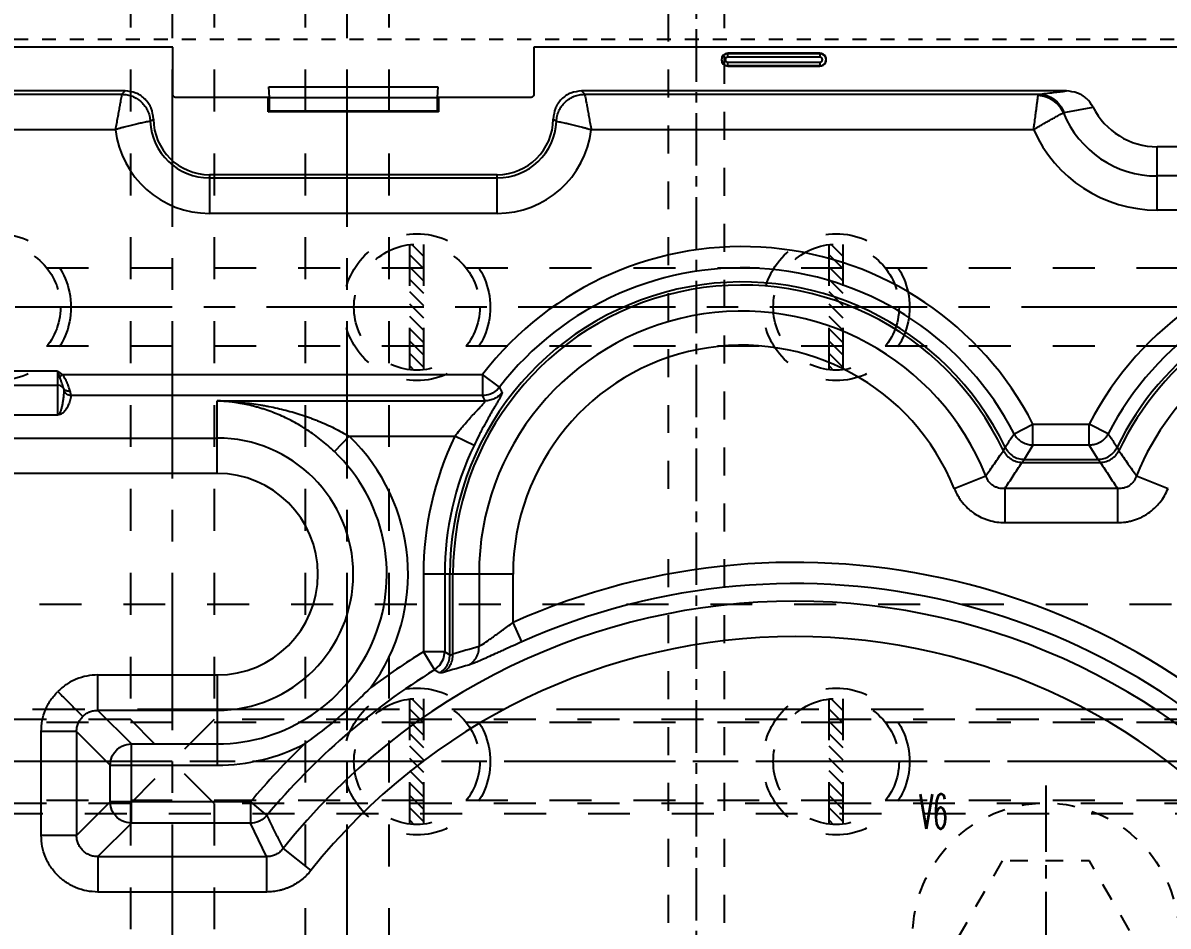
# Model space of a CAD drawing. Extents: x 14103 to 19353, y -3233 to 932.
# Drawn here: x 16968 to 17131.9, y 525.5 to 654.8 of the extents above; entities that cross this region are included whole.
import ezdxf

# ---------------------------------------------------------------- set-up
doc = ezdxf.new("R2010")
doc.units = 0
doc.header["$LTSCALE"] = 20
doc.header["$MEASUREMENT"] = 0
for name, pattern in [('CENTER', [0.6, 0.375, -0.075, 0.075, -0.075]), ('DASHED', [0.2, 0.1, -0.1]), ('HIDDEN', [0.2, 0.1, -0.1]), ('SOLID', [0])]:
    doc.linetypes.add(name, pattern=pattern)
doc.layers.get('DEFPOINTS').update_dxf_attribs({"linetype": 'CONTINUOUS'})
for name, color, linetype in [('3a', 7, 'CONTINUOUS'), ('CK_LEVEL_1', 1, 'SOLID'), ('DEFAULT_2', 8, 'HIDDEN'), ('DIM', 3, 'CONTINUOUS'), ('HOLD DOWN', 7, 'CONTINUOUS'), ('OIL', 7, 'CONTINUOUS'), ('SCREW', 7, 'CONTINUOUS'), ('WATER', 9, 'HIDDEN'), ('water-2', 7, 'CONTINUOUS')]:
    doc.layers.add(name, color=color, linetype=linetype)
doc.styles.add('lxy2', font='txt.shx', dxfattribs={"width": 0.6})
doc.styles.get("Standard").update_dxf_attribs({"font": 'txt.shx', "width": 0.5, "bigfont": 'hztxt.shx'})
doc.dimstyles.new('10', dxfattribs={"dimtxt": 10, "dimasz": 5, "dimexe": 2.5, "dimexo": 0, "dimgap": 1, "dimtad": 0, "dimdsep": 46, "dimtxsty": 'lxy2', "dimcen": -3, "dimclrd": 113, "dimclre": 113, "dimclrt": 3, "dimazin": 2, "dimtfac": 1, "dimtofl": 0, "dimtmove": 0, "dimatfit": 3, "dimfxl": 1, "dimtolj": 1, "dimtzin": 0, "dimarcsym": 0})

# ---------------------------------------------------------------- blocks, each defined once
blk = doc.blocks.new('*D97')
at = {"layer": 'DEFPOINTS', "color": 0}
for p in [(16564.92, 864.09), (16654.36, 864.09), (17204.36, 164.09)]:
    blk.add_point(p, dxfattribs=at)
at = {"layer": 'DIM', "color": 113, "lineweight": -2}
blk.add_line((16654.36, 864.09), (16564.92, 864.09), dxfattribs=at)
at = {"layer": 'DIM', "color": 3, "insert": (16556.92, 864.09), "char_height": 10, "attachment_point": 5, "style": 'lxy2'}
blk.add_mtext('\\A1;700', dxfattribs=at)
blk = doc.blocks.new('*D91')
at = {"layer": 'DEFPOINTS', "color": 0, "linetype": 'Continuous'}
for p in [(17064.36, 895.48), (17064.36, 863.85), (17204.36, 164.09)]:
    blk.add_point(p, dxfattribs=at)
at = {"layer": 'OIL', "color": 113, "linetype": 'Continuous', "lineweight": -2}
blk.add_line((17064.36, 863.85), (17064.36, 895.48), dxfattribs=at)
at = {"layer": 'OIL', "color": 3, "linetype": 'Continuous', "insert": (17064.36, 902.98), "char_height": 10, "attachment_point": 5, "rotation": 90, "style": 'lxy2'}
blk.add_mtext('\\A1;140', dxfattribs=at)
blk = doc.blocks.new('*D88')
at = {"layer": 'DEFPOINTS', "color": 0}
for p in [(16564.92, 709.09), (16854.36, 709.09), (17204.36, 164.09)]:
    blk.add_point(p, dxfattribs=at)
at = {"layer": 'DIM', "color": 113, "lineweight": -2}
blk.add_line((16854.36, 709.09), (16564.92, 709.09), dxfattribs=at)
at = {"layer": 'DIM', "color": 3, "insert": (16555.92, 709.09), "char_height": 10, "attachment_point": 5, "style": 'lxy2'}
blk.add_mtext('\\A1;545', dxfattribs=at)
blk = doc.blocks.new('*D98')
at = {"layer": 'DEFPOINTS', "color": 0}
for p in [(16564.92, 549.09), (16661.38, 549.09), (17204.36, 164.09)]:
    blk.add_point(p, dxfattribs=at)
at = {"layer": 'DIM', "color": 113, "lineweight": -2}
blk.add_line((16661.38, 549.09), (16564.92, 549.09), dxfattribs=at)
at = {"layer": 'DIM', "color": 3, "insert": (16555.92, 549.09), "char_height": 10, "attachment_point": 5, "style": 'lxy2'}
blk.add_mtext('\\A1;385', dxfattribs=at)
blk = doc.blocks.new('*D96')
at = {"layer": 'DEFPOINTS', "color": 0}
for p in [(16564.92, 614.09), (16661.38, 614.09), (17204.36, 164.09)]:
    blk.add_point(p, dxfattribs=at)
at = {"layer": 'DIM', "color": 113, "lineweight": -2}
blk.add_line((16661.38, 614.09), (16564.92, 614.09), dxfattribs=at)
at = {"layer": 'DIM', "color": 3, "insert": (16556.42, 614.09), "char_height": 10, "attachment_point": 5, "style": 'lxy2'}
blk.add_mtext('\\A1;450', dxfattribs=at)
blk = doc.blocks.new('*D94')
at = {"layer": 'DEFPOINTS', "color": 0}
for p in [(16564.92, 579.09), (16877.93, 579.09), (17204.36, 164.09)]:
    blk.add_point(p, dxfattribs=at)
at = {"layer": 'DIM', "color": 113, "lineweight": -2}
for p, q in [((16574.92, 579.09), (16564.92, 579.09)), ((16584.92, 579.09), (16574.92, 579.09)), ((16877.93, 579.09), (16584.92, 579.09))]:
    blk.add_line(p, q, dxfattribs=at)
at = {"layer": 'DIM', "color": 3, "insert": (16556.92, 579.09), "char_height": 10, "attachment_point": 5, "style": 'lxy2'}
blk.add_mtext('\\A1;415', dxfattribs=at)
blk = doc.blocks.new('*D89')
at = {"layer": 'DEFPOINTS', "color": 0}
for p in [(16564.92, 664.09), (16900.36, 664.09), (17204.36, 164.09)]:
    blk.add_point(p, dxfattribs=at)
at = {"layer": 'DIM', "color": 113, "lineweight": -2}
blk.add_line((16900.36, 664.09), (16564.92, 664.09), dxfattribs=at)
at = {"layer": 'DIM', "color": 3, "insert": (16556.92, 664.09), "char_height": 10, "attachment_point": 5, "style": 'lxy2'}
blk.add_mtext('\\A1;500', dxfattribs=at)
blk = doc.blocks.new('AC_LXY_BLK12')
at = {"layer": 'SCREW', "color": 1, "linetype": 'CENTER'}
for p, q in [((0, 17), (0, -17)), ((17, 0), (-17, 0))]:
    blk.add_line(p, q, dxfattribs=at)
at = {"layer": 'SCREW', "color": 2, "linetype": 'HIDDEN', "flags": 128}
blk.add_lwpolyline([(-4.91, 8.5), (-9.81, 0), (-4.91, -8.5), (4.91, -8.5), (9.81, 0), (4.91, 8.5)], close=True, dxfattribs=at)
at = {"layer": 'SCREW', "color": 2, "linetype": 'HIDDEN'}
blk.add_circle((0, 0), 15, dxfattribs=at)

msp = doc.modelspace()

# ---------------------------------------------------------------- hatches: boundary and pattern name
at = {"layer": 'WATER', "linetype": 'HIDDEN', "ltscale": 3}
h = msp.add_hatch(dxfattribs=at)
h.set_pattern_fill('ANSI31', color=256, scale=10, angle=90, style=0)
h.set_pattern_definition([(135, (13153.275, 2274.9012), (-0.88388348, -0.88388348), [])])
h.paths.add_polyline_path([(17023.363, 623.035), (17023.363, 608.53), (17025.363, 608.53), (17025.363, 623.035, 0.0557281)])
h.paths.add_polyline_path([(17025.363, 614.09), (17023.363, 614.09), (17023.363, 608.53), (17025.363, 608.53)], flags=16)
h.paths.add_polyline_path([(17025.363, 619.65), (17023.363, 619.65), (17023.363, 614.09), (17025.363, 614.09)], flags=16)
h.paths.add_polyline_path([(17025.363, 605.146), (17025.363, 619.65), (17023.363, 619.65), (17023.363, 605.146, 0.0557281)])
h = msp.add_hatch(dxfattribs=at)
h.set_pattern_fill('ANSI31', color=256, scale=10, angle=90, style=0)
h.set_pattern_definition([(135, (13213.275, 2274.9012), (-0.88388348, -0.88388348), [])])
h.paths.add_polyline_path([(17083.363, 623.035), (17083.363, 608.53), (17085.363, 608.53), (17085.363, 623.035, 0.0557281)])
h.paths.add_polyline_path([(17085.363, 614.09), (17083.363, 614.09), (17083.363, 608.53), (17085.363, 608.53)], flags=16)
h.paths.add_polyline_path([(17085.363, 619.65), (17083.363, 619.65), (17083.363, 614.09), (17085.363, 614.09)], flags=16)
h.paths.add_polyline_path([(17085.363, 605.146), (17085.363, 619.65), (17083.363, 619.65), (17083.363, 605.146, 0.0557281)])
h = msp.add_hatch(dxfattribs=at)
h.set_pattern_fill('ANSI31', color=256, scale=10, angle=90, style=0)
h.set_pattern_definition([(135, (13153.275, 2209.9012), (-0.88388348, -0.88388348), [])])
h.paths.add_polyline_path([(17023.363, 558.035), (17023.363, 543.53), (17025.363, 543.53), (17025.363, 558.035, 0.0557281)])
h.paths.add_polyline_path([(17025.363, 549.09), (17023.363, 549.09), (17023.363, 543.53), (17025.363, 543.53)], flags=16)
h.paths.add_polyline_path([(17025.363, 554.65), (17023.363, 554.65), (17023.363, 549.09), (17025.363, 549.09)], flags=16)
h.paths.add_polyline_path([(17025.363, 540.146), (17025.363, 554.65), (17023.363, 554.65), (17023.363, 540.146, 0.0557281)])
h = msp.add_hatch(dxfattribs=at)
h.set_pattern_fill('ANSI31', color=256, scale=10, angle=90, style=0)
h.set_pattern_definition([(135, (13213.275, 2209.9012), (-0.88388348, -0.88388348), [])])
h.paths.add_polyline_path([(17083.363, 558.035), (17083.363, 543.53), (17085.363, 543.53), (17085.363, 558.035, 0.0557281)])
h.paths.add_polyline_path([(17085.363, 549.09), (17083.363, 549.09), (17083.363, 543.53), (17085.363, 543.53)], flags=16)
h.paths.add_polyline_path([(17085.363, 554.65), (17083.363, 554.65), (17083.363, 549.09), (17085.363, 549.09)], flags=16)
h.paths.add_polyline_path([(17085.363, 540.146), (17085.363, 554.65), (17083.363, 554.65), (17083.363, 540.146, 0.0557281)])

# ---------------------------------------------------------------- linework, layer by layer
at = {"layer": '3a', "color": 4, "linetype": 'Continuous'}
for p, q in [((16989.421, 651.271), (16928.538, 651.271)), ((16989.421, 644.584), (16989.421, 651.271)), ((17193.316, 651.271), (17041.112, 651.271)), ((17041.112, 651.271), (17041.112, 644.584)), ((17082.042, 650.408), (17068.847, 650.408)), ((17068.847, 649.839), (17068.847, 650.408)), ((17068.847, 650.372), (17082.042, 650.372)), ((17082.042, 649.839), (17068.847, 649.839)), ((17068.847, 649.151), (17082.042, 649.151)), ((17068.847, 648.581), (17068.847, 649.151)), ((17082.042, 650.408), (17082.042, 649.839)), ((17082.042, 649.151), (17082.042, 648.581)), ((17082.042, 648.617), (17068.847, 648.617)), ((17068.847, 648.581), (17082.042, 648.581)), ((16982.601, 645.018), (16934.288, 645.018)), ((16934.558, 644.551), (16982.147, 644.551)), ((16982.147, 644.551), (16982.601, 645.018)), ((17003.087, 644.077), (16989.931, 644.077)), ((17003.087, 642.047), (17003.087, 644.077)), ((17003.185, 645.599), (17027.349, 645.599)), ((17003.264, 644.077), (17003.185, 645.599)), ((17003.264, 644.077), (17027.269, 644.077)), ((17003.264, 642.135), (17003.264, 644.077)), ((17027.349, 645.599), (17027.269, 644.077)), ((17027.269, 644.077), (17027.269, 642.135)), ((17040.603, 644.077), (17027.447, 644.077)), ((17027.447, 644.077), (17027.447, 642.047)), ((17117.319, 645.018), (17047.932, 645.018)), ((17047.932, 645.018), (17048.386, 644.551)), ((17048.386, 644.551), (17113.334, 644.551)), ((17003.087, 643.882), (17003.175, 643.97)), ((17027.447, 643.882), (17027.359, 643.97)), ((17003.087, 642.047), (17003.264, 642.135)), ((17027.447, 642.047), (17003.087, 642.047)), ((17027.269, 642.135), (17003.264, 642.135)), ((17027.269, 642.135), (17027.447, 642.047)), ((16981.213, 639.479), (16935.143, 639.479)), ((17112.627, 639.479), (17049.32, 639.479)), ((17278.43, 637.042), (17130.295, 637.042)), ((17130.295, 627.978), (17130.295, 637.042)), ((17035.849, 633.046), (16994.685, 633.046)), ((16994.685, 633.046), (16994.685, 627.508)), ((16994.685, 632.579), (17035.849, 632.579)), ((17035.849, 627.508), (17035.849, 633.046)), ((17278.43, 632.857), (17130.295, 632.857)), ((17278.43, 627.978), (17130.295, 627.978)), ((17035.849, 627.508), (16994.685, 627.508)), ((16962.793, 604.967), (16972.943, 604.967)), ((16972.943, 604.967), (16972.943, 598.661)), ((16973.605, 604.48), (16973.274, 604.064)), ((16973.605, 604.48), (17033.758, 604.48)), ((17036.165, 602.626), (17033.758, 604.48)), ((17033.758, 604.48), (17033.758, 601.442)), ((16962.793, 602.949), (16972.943, 602.949)), ((17033.758, 601.442), (16974.87, 601.442)), ((17034.129, 600.693), (17033.758, 601.442)), ((16995.784, 600.693), (17034.129, 600.693)), ((16995.784, 590.306), (16995.784, 600.693)), ((16972.943, 598.658), (16962.793, 598.658)), ((17109.83, 595.982), (17112.53, 597.375)), ((17112.53, 594.337), (17112.53, 597.375)), ((17112.53, 597.375), (17120.592, 597.375)), ((17123.291, 595.982), (17120.592, 597.375)), ((17120.592, 594.337), (17120.592, 597.375)), ((16940.974, 595.369), (16995.784, 595.369)), ((17014.66, 595.63), (17012.56, 593.435)), ((17014.66, 595.63), (17029.8, 595.63)), ((17032.538, 594.314), (17029.8, 595.63)), ((17112.53, 594.337), (17111.282, 592.32)), ((17120.592, 594.337), (17112.53, 594.337)), ((17121.839, 592.32), (17120.592, 594.337)), ((17110.934, 591.878), (17122.188, 591.878)), ((17111.282, 592.32), (17121.839, 592.32)), ((16995.784, 590.306), (16940.974, 590.306)), ((17101.258, 588.153), (17105.782, 589.979)), ((17127.34, 589.979), (17131.864, 588.153)), ((17124.626, 588.148), (17108.496, 588.148)), ((17108.496, 588.148), (17108.496, 583.27)), ((17124.626, 588.148), (17124.626, 583.27)), ((17108.496, 583.27), (17124.626, 583.27)), ((17038.132, 575.89), (17025.304, 575.89)), ((17025.304, 575.89), (17025.304, 564.782)), ((17028.342, 575.89), (17028.342, 564.782)), ((17029.081, 564.369), (17029.081, 575.89)), ((17029.523, 564.448), (17029.523, 575.89)), ((17033.253, 575.89), (17033.253, 565.553)), ((17038.132, 568.984), (17038.132, 575.89)), ((17039.369, 566.21), (17038.132, 568.984)), ((17025.304, 564.782), (17026.898, 562.196)), ((17028.342, 564.782), (17025.304, 564.782)), ((17028.342, 564.782), (17029.081, 564.369)), ((16978.707, 561.475), (16995.784, 561.475)), ((16978.707, 556.412), (16978.707, 561.475)), ((16995.784, 561.475), (16995.784, 548.578)), ((16995.784, 556.412), (16978.707, 556.412)), ((16978.707, 556.412), (16983.503, 551.616)), ((16970.607, 538.521), (16970.607, 553.374)), ((16975.669, 553.374), (16970.607, 553.374)), ((16980.465, 548.578), (16975.669, 553.374)), ((16975.669, 553.374), (16975.669, 538.521)), ((16983.503, 540.279), (16983.503, 551.616)), ((16983.503, 551.616), (16995.784, 551.616)), ((16980.465, 548.578), (16995.784, 548.578)), ((16980.465, 543.317), (16980.465, 548.578)), ((16975.669, 538.521), (16980.465, 543.317)), ((17000.556, 543.317), (16980.465, 543.317)), ((17000.556, 543.317), (17002.891, 541.374)), ((17000.556, 543.317), (17000.556, 540.279)), ((16983.503, 540.279), (16978.707, 535.483)), ((17000.556, 540.279), (16983.503, 540.279)), ((17002.838, 535.483), (17000.556, 540.279)), ((16975.669, 538.521), (16970.607, 538.521)), ((17005.217, 536.632), (17009.182, 533.484)), ((16978.707, 535.483), (17002.838, 535.483)), ((16978.707, 535.483), (16978.707, 530.421)), ((17002.838, 535.483), (17002.838, 530.421)), ((17002.838, 530.421), (16978.707, 530.421))]:
    msp.add_line(p, q, dxfattribs=at)
for points in [[(16973.844, 602.404), (16973.618, 602.693), (16973.304, 602.882), (16972.943, 602.949)], [(17036.165, 602.626), (17035.857, 602.284), (17035.533, 602.016), (17035.207, 601.811), (17034.887, 601.661), (17034.58, 601.557), (17034.292, 601.49), (17034.025, 601.454), (17033.758, 601.442)], [(17026.898, 562.196), (17027.666, 562.875), (17028.167, 563.772), (17028.342, 564.782)], [(16980.465, 548.578), (16980.553, 549.289), (16980.771, 549.894), (16981.073, 550.389), (16981.421, 550.78), (16981.789, 551.079), (16982.161, 551.297), (16982.522, 551.449), (16982.864, 551.545), (16983.178, 551.597), (16983.503, 551.616)], [(16983.503, 540.279), (16983.192, 540.297), (16982.874, 540.348), (16982.528, 540.445), (16982.164, 540.597), (16981.79, 540.816), (16981.42, 541.116), (16981.071, 541.508), (16980.77, 542.003), (16980.552, 542.608), (16980.465, 543.317)], [(17002.891, 541.374), (17002.542, 541.019), (17002.18, 540.751), (17001.821, 540.557), (17001.476, 540.423), (17001.15, 540.339), (17000.852, 540.294), (17000.556, 540.279)]]:
    msp.add_lwpolyline(points, dxfattribs=at)
for centre, radius, start, end in [((17068.847, 649.495), 0.913, 90.00001, 269.99999), ((17068.847, 649.495), 0.878, 90, 270), ((17068.847, 649.495), 0.344, 90, 270), ((17082.042, 649.495), 0.913, 269.99999, 90.00001), ((17082.042, 649.495), 0.878, 270, 90), ((17082.042, 649.495), 0.344, 270, 90), ((17130.295, 647.3), 10.259, 206.44199, 270), ((16994.685, 641.073), 8.027, 180.53572, 270), ((17035.849, 641.073), 8.027, 270, 359.46428), ((17130.295, 647.3), 14.443, 201.90965, 270), ((16994.685, 641.073), 13.565, 186.74949, 270), ((16994.685, 641.073), 8.494, 182.64842, 270), ((17035.849, 641.073), 8.494, 270, 357.35158), ((17035.849, 641.073), 13.565, 270, 353.25051), ((17130.295, 647.3), 19.322, 203.87847, 270), ((17070.886, 575.89), 46.859, 27.28941, 142.40258), ((17162.236, 575.89), 46.859, 38.29736, 152.71059), ((17070.886, 575.89), 43.822, 27.28941, 142.40258), ((17162.236, 575.89), 43.822, 38.29736, 152.71059), ((17070.886, 575.89), 41.805, 25.73012, 180), ((17070.886, 575.89), 41.363, 25.28183, 180), ((17162.236, 575.89), 41.805, 37.05937, 154.26988), ((17162.236, 575.89), 41.363, 37.24423, 154.71817), ((17070.886, 575.89), 37.633, 21.98597, 180), ((17162.236, 575.89), 37.633, 39.67609, 158.01403), ((17070.886, 575.89), 32.754, 21.98597, 180), ((16995.784, 575.89), 19.478, 270, 90), ((16995.784, 575.89), 27.312, 323.44861, 46.28248), ((17070.886, 575.89), 45.582, 154.33796, 180), ((16995.784, 575.89), 24.274, 270, 46.28248), ((17070.886, 575.89), 42.544, 154.33796, 180), ((16995.784, 575.89), 14.416, 270, 90), ((17078.503, 478.45), 99.127, 39.15226, 114.03313), ((17078.503, 478.45), 96.09, 39.15226, 114.03313), ((17078.503, 478.45), 93.573, 38.44631, 141.55369), ((17078.503, 478.45), 88.51, 38.44631, 141.55369), ((17078.503, 478.45), 101.407, 121.64174, 126.82337), ((17078.503, 478.45), 98.369, 121.64174, 140.2329), ((16995.784, 575.89), 27.312, 270, 297.2082), ((17078.503, 478.45), 101.407, 133.83344, 140.2329)]:
    msp.add_arc(centre, radius, start, end, dxfattribs=at)
for points in [[(16982.147, 644.551), (16982.082, 644.209), (16982.016, 643.86), (16981.933, 643.423), (16981.872, 643.097), (16981.807, 642.747), (16981.738, 642.375), (16981.667, 641.99), (16981.52, 641.186), (16981.444, 640.767), (16981.367, 640.342), (16981.29, 639.912), (16981.213, 639.479)], [(16982.147, 644.551), (16982.915, 644.476), (16983.655, 644.258), (16984.341, 643.904), (16984.947, 643.426), (16985.453, 642.842), (16985.838, 642.174), (16986.091, 641.444), (16986.2, 640.681)], [(16986.658, 640.998), (16986.339, 642.54), (16985.457, 643.843), (16984.146, 644.712), (16982.601, 645.018)], [(16989.931, 644.077), (16989.669, 644.149), (16989.486, 644.337), (16989.421, 644.584)], [(17041.112, 644.584), (17041.04, 644.324), (17040.852, 644.141), (17040.603, 644.077)], [(17047.932, 645.018), (17046.388, 644.712), (17045.076, 643.843), (17044.195, 642.54), (17043.875, 640.998)], [(17044.333, 640.681), (17044.443, 641.444), (17044.695, 642.174), (17045.081, 642.842), (17045.586, 643.426), (17046.192, 643.904), (17046.878, 644.258), (17047.618, 644.476), (17048.386, 644.551)], [(17048.386, 644.551), (17048.451, 644.209), (17048.518, 643.86), (17048.6, 643.423), (17048.661, 643.097), (17048.726, 642.747), (17048.795, 642.375), (17048.866, 641.99), (17049.013, 641.186), (17049.089, 640.767), (17049.166, 640.342), (17049.243, 639.912), (17049.32, 639.479)], [(17112.627, 639.479), (17112.67, 639.825), (17112.717, 640.164), (17112.75, 640.437), (17112.792, 640.749), (17112.841, 641.108), (17112.895, 641.522), (17112.957, 641.992), (17112.991, 642.246), (17113.026, 642.511), (17113.063, 642.786), (17113.101, 643.07), (17113.139, 643.356), (17113.177, 643.638), (17113.213, 643.907), (17113.274, 644.357)], [(17113.334, 644.551), (17113.301, 644.492), (17113.274, 644.357)], [(17116.895, 641.911), (17116.279, 642.869), (17115.422, 643.634), (17114.393, 644.143), (17113.274, 644.357)], [(17113.334, 644.551), (17115.475, 644.803), (17117.319, 645.018)], [(17113.334, 644.551), (17114.48, 644.359), (17115.524, 643.826), (17116.374, 642.997), (17116.956, 641.947)], [(17121.109, 642.732), (17120.205, 643.922), (17118.883, 644.73), (17117.319, 645.018)], [(17116.956, 641.947), (17119.044, 642.324), (17121.109, 642.732)], [(16986.2, 640.681), (16986.508, 640.895), (16986.659, 640.997)], [(17043.875, 640.998), (17044.178, 640.789), (17044.332, 640.679)], [(17112.627, 639.479), (17113.29, 639.879), (17113.94, 640.262), (17114.259, 640.447), (17114.575, 640.629), (17115.174, 640.969), (17115.722, 641.275), (17115.976, 641.415), (17116.21, 641.542), (17116.895, 641.911)], [(17116.895, 641.911), (17116.956, 641.947)], [(16986.2, 640.681), (16985.861, 640.619), (16985.515, 640.553), (16985.083, 640.467), (16984.761, 640.399), (16984.414, 640.323), (16984.048, 640.239), (16983.669, 640.149), (16982.88, 639.95), (16982.47, 639.84), (16982.054, 639.725), (16981.635, 639.604), (16981.213, 639.479)], [(17044.333, 640.681), (17044.672, 640.619), (17045.019, 640.553), (17045.451, 640.467), (17045.773, 640.399), (17046.119, 640.323), (17046.485, 640.239), (17046.864, 640.149), (17047.653, 639.95), (17048.064, 639.84), (17048.48, 639.725), (17048.898, 639.604), (17049.32, 639.479)], [(16972.943, 604.967), (16973.277, 604.728), (16973.605, 604.48)], [(16973.274, 604.064), (16973.11, 604.499), (16972.943, 604.967)], [(16973.844, 602.404), (16973.755, 602.662), (16973.631, 603.037), (16973.514, 603.388), (16973.377, 603.785), (16973.274, 604.064)], [(16974.745, 602.064), (16974.567, 602.618), (16974.452, 602.932), (16974.32, 603.255), (16974.169, 603.581), (16973.999, 603.901), (16973.812, 604.202), (16973.605, 604.48)], [(16972.943, 598.659), (16973.179, 598.8), (16973.402, 599.209), (16973.537, 599.621), (16973.658, 600.133), (16973.762, 600.734), (16973.845, 601.407), (16973.907, 602.138)], [(16974.87, 601.442), (16974.784, 601.007), (16974.687, 600.64), (16974.585, 600.33), (16974.481, 600.068), (16974.327, 599.748), (16974.18, 599.498), (16973.997, 599.248), (16973.793, 599.031), (16973.578, 598.862), (16973.33, 598.732), (16972.943, 598.658)], [(16973.906, 602.138), (16973.904, 602.175), (16973.844, 602.404)], [(16974.745, 602.064), (16974.463, 602.051), (16973.844, 602.404)], [(16974.87, 601.442), (16974.558, 601.491), (16974.276, 601.634), (16974.051, 601.857), (16973.906, 602.138)], [(16974.87, 601.442), (16974.847, 601.635), (16974.745, 602.064)], [(17036.55, 601.896), (17036.551, 601.802), (17036.494, 601.635), (17036.221, 601.089), (17036.018, 600.725), (17035.777, 600.305), (17035.507, 599.84), (17035.214, 599.334), (17035.059, 599.067), (17034.9, 598.789), (17034.574, 598.214), (17033.899, 596.988), (17033.727, 596.665), (17033.554, 596.338), (17033.212, 595.675), (17032.538, 594.314)], [(17036.55, 601.896), (17036.323, 601.63), (17036.066, 601.392), (17035.784, 601.185), (17035.48, 601.012), (17035.158, 600.874), (17034.823, 600.774), (17034.478, 600.714), (17034.129, 600.693)], [(17036.165, 602.626), (17036.294, 602.381), (17036.422, 602.138), (17036.55, 601.896)], [(16995.784, 600.693), (16996.406, 600.674), (16997.027, 600.646), (16998.265, 600.565), (17000.729, 600.3), (17001.957, 600.114), (17002.571, 600.008), (17003.185, 599.892), (17005.604, 599.342), (17007.973, 598.646), (17009.141, 598.24), (17009.722, 598.021), (17010.011, 597.908), (17010.3, 597.792), (17011.436, 597.306), (17012.541, 596.784), (17013.615, 596.226), (17014.66, 595.63)], [(17012.56, 593.435), (17011.632, 594.282), (17010.678, 595.077), (17009.697, 595.821), (17008.689, 596.514), (17008.432, 596.68), (17008.175, 596.841), (17007.66, 597.154), (17006.623, 597.734), (17004.519, 598.732), (17002.369, 599.524), (17001.824, 599.691), (17001.278, 599.844), (17000.186, 600.113), (16997.993, 600.501), (16996.891, 600.621), (16996.338, 600.663), (16995.784, 600.693)], [(17029.8, 595.63), (17030.522, 596.541), (17030.89, 596.984), (17031.075, 597.203), (17031.261, 597.419), (17031.987, 598.239), (17032.338, 598.624), (17032.992, 599.325), (17033.283, 599.636), (17033.544, 599.916), (17033.764, 600.158), (17033.939, 600.361), (17034.102, 600.582), (17034.129, 600.693)], [(17108.546, 594.039), (17108.972, 594.68), (17109.401, 595.328), (17109.83, 595.982)], [(17112.53, 594.337), (17112.233, 594.352), (17111.924, 594.4), (17111.586, 594.49), (17111.23, 594.632), (17110.861, 594.84), (17110.492, 595.125), (17110.14, 595.502), (17109.83, 595.982)], [(17123.291, 595.982), (17122.985, 595.506), (17122.637, 595.132), (17122.271, 594.847), (17121.905, 594.639), (17121.551, 594.495), (17121.215, 594.403), (17120.906, 594.354), (17120.592, 594.337)], [(17123.291, 595.982), (17123.721, 595.328), (17124.149, 594.68), (17124.576, 594.039)], [(17105.782, 589.979), (17107.005, 591.694), (17108.287, 593.555)], [(17108.287, 593.555), (17108.38, 593.729), (17108.546, 594.039)], [(17108.287, 593.555), (17108.76, 592.893), (17109.39, 592.37), (17110.133, 592.023), (17110.934, 591.878)], [(17108.546, 594.039), (17109.019, 593.335), (17109.668, 592.788), (17110.443, 592.441), (17111.282, 592.32)], [(17121.839, 592.32), (17122.679, 592.441), (17123.454, 592.788), (17124.103, 593.335), (17124.576, 594.039)], [(17122.188, 591.878), (17122.989, 592.023), (17123.731, 592.37), (17124.362, 592.893), (17124.835, 593.555)], [(17124.576, 594.039), (17124.611, 593.972), (17124.835, 593.555)], [(17124.835, 593.555), (17126.117, 591.694), (17127.34, 589.979)], [(17108.496, 588.148), (17109.686, 589.94), (17110.934, 591.878)], [(17111.282, 592.32), (17111.234, 592.259), (17110.934, 591.878)], [(17122.188, 591.878), (17122.062, 592.037), (17121.839, 592.32)], [(17122.188, 591.878), (17123.435, 589.94), (17124.626, 588.148)], [(17108.496, 588.148), (17108.041, 588.147), (17107.603, 588.218), (17107.187, 588.359), (17106.808, 588.568), (17106.183, 589.173), (17105.782, 589.979)], [(17127.34, 589.979), (17127.17, 589.557), (17126.941, 589.177), (17126.654, 588.844), (17126.318, 588.571), (17125.524, 588.219), (17124.626, 588.148)], [(17101.258, 588.153), (17101.771, 587.107), (17101.924, 586.858), (17102.084, 586.616), (17102.43, 586.152), (17103.218, 585.31), (17103.435, 585.117), (17103.661, 584.932), (17104.13, 584.59), (17105.131, 584.02), (17105.663, 583.792), (17105.937, 583.692), (17106.214, 583.603), (17107.341, 583.353), (17108.496, 583.27)], [(17124.626, 583.27), (17125.787, 583.354), (17126.075, 583.402), (17126.361, 583.46), (17126.92, 583.607), (17127.996, 584.022), (17128.256, 584.152), (17128.512, 584.292), (17129.005, 584.598), (17129.908, 585.314), (17130.319, 585.722), (17130.514, 585.938), (17130.7, 586.162), (17131.354, 587.113), (17131.864, 588.153)], [(17033.253, 565.553), (17033.559, 565.72), (17034.525, 566.374), (17034.826, 566.59), (17035.148, 566.823), (17035.835, 567.323), (17036.199, 567.589), (17036.575, 567.862), (17037.344, 568.419), (17038.132, 568.984)], [(17033.253, 565.553), (17029.523, 564.448)], [(17039.369, 566.21), (17038.147, 565.662), (17036.954, 565.123), (17036.371, 564.858), (17035.806, 564.602), (17034.74, 564.118), (17034.24, 563.893), (17033.772, 563.684), (17032.941, 563.324), (17032.582, 563.176), (17032.272, 563.054), (17031.796, 562.895)], [(17031.796, 562.895), (17032.12, 563.114), (17032.411, 563.376), (17032.666, 563.676), (17032.879, 564.01), (17033.047, 564.371), (17033.166, 564.754), (17033.236, 565.15), (17033.253, 565.553)], [(17027.626, 561.776), (17028.229, 562.262), (17028.69, 562.883), (17028.98, 563.601), (17029.081, 564.369)], [(17028.166, 561.847), (17028.743, 562.33), (17029.179, 562.954), (17029.445, 563.675), (17029.523, 564.448)], [(17029.081, 564.369), (17029.236, 564.357), (17029.523, 564.448)], [(17027.626, 561.776), (17027.384, 561.916), (17027.141, 562.056), (17026.898, 562.196)], [(17031.796, 562.895), (17028.166, 561.847)], [(16978.707, 561.475), (16977.124, 561.319), (16975.604, 560.859), (16974.204, 560.111), (16972.977, 559.104)], [(17028.166, 561.847), (17027.816, 561.762), (17027.626, 561.776)], [(16970.607, 553.374), (16970.762, 554.957), (16971.222, 556.477), (16971.97, 557.878), (16972.977, 559.104)], [(16972.977, 559.104), (16974.267, 557.814), (16975.386, 556.695), (16976.182, 555.899), (16976.548, 555.533)], [(17017.725, 559.625), (17014.74, 556.787), (17011.551, 554.08), (17008.272, 551.601)], [(16976.548, 555.533), (16977.009, 555.91), (16977.536, 556.189), (16978.109, 556.358), (16978.707, 556.412)], [(16975.669, 553.374), (16975.723, 553.972), (16975.893, 554.545), (16976.171, 555.073), (16976.548, 555.533)], [(17002.891, 541.374), (17003.67, 539.775), (17004.445, 538.195), (17005.217, 536.632)], [(16978.707, 530.421), (16977.124, 530.576), (16975.604, 531.037), (16974.204, 531.784), (16972.977, 532.791), (16971.97, 534.018), (16971.222, 535.418), (16970.762, 536.939), (16970.607, 538.521)], [(16978.707, 535.483), (16978.109, 535.537), (16977.536, 535.707), (16977.009, 535.985), (16976.548, 536.362), (16976.171, 536.823), (16975.893, 537.35), (16975.723, 537.923), (16975.669, 538.521)], [(17005.217, 536.632), (17004.99, 536.375), (17004.735, 536.145), (17004.456, 535.947), (17004.159, 535.782), (17003.844, 535.652), (17003.515, 535.557), (17003.18, 535.501), (17002.838, 535.483)], [(17009.182, 533.484), (17008.574, 532.802), (17007.893, 532.192), (17007.15, 531.664), (17006.358, 531.225), (17005.943, 531.039), (17005.516, 530.876), (17005.081, 530.737), (17004.641, 530.624), (17003.748, 530.472), (17002.838, 530.421)]]:
    msp.add_spline(points, degree=3, dxfattribs=at)
at = {"layer": 'CK_LEVEL_1', "color": 9, "linetype": 'DASHED', "ltscale": 3}
for p, q in [((16934.363, 571.59), (17579.363, 571.59)), ((17186.854, 541.59), (16934.363, 541.59))]:
    msp.add_line(p, q, dxfattribs=at)
at = {"layer": 'CK_LEVEL_1', "color": 2, "linetype": 'CENTER', "ltscale": 5}
msp.add_line((16924.363, 556.59), (17604.363, 556.59), dxfattribs=at)
at = {"layer": 'DEFAULT_2', "color": 8, "linetype": 'HIDDEN'}
msp.add_line((17496.719, 652.368), (16900.363, 652.368), dxfattribs=at)
at = {"layer": 'HOLD DOWN', "color": 0, "linetype": 'ByBlock'}
for p, q in [((16934.558, 644.551), (16982.147, 644.551)), ((17048.386, 644.551), (17113.334, 644.551)), ((16994.685, 632.579), (17035.849, 632.579)), ((17278.43, 632.857), (17130.295, 632.857))]:
    msp.add_line(p, q, dxfattribs=at)
for centre, radius, start, end in [((17130.295, 647.3), 14.443, 201.90965, 270), ((16994.685, 641.073), 8.494, 182.64842, 270), ((17035.849, 641.073), 8.494, 270, 357.35158)]:
    msp.add_arc(centre, radius, start, end, dxfattribs=at)
for points in [[(16982.147, 644.551), (16982.915, 644.476), (16983.655, 644.258), (16984.341, 643.904), (16984.947, 643.426), (16985.453, 642.842), (16985.838, 642.174), (16986.091, 641.444), (16986.2, 640.681)], [(17044.333, 640.681), (17044.443, 641.444), (17044.695, 642.174), (17045.081, 642.842), (17045.586, 643.426), (17046.192, 643.904), (17046.878, 644.258), (17047.618, 644.476), (17048.386, 644.551)], [(17116.895, 641.911), (17116.279, 642.869), (17115.422, 643.634), (17114.393, 644.143), (17113.274, 644.357)]]:
    msp.add_spline(points, degree=3, dxfattribs=at)
at = {"layer": 'OIL', "color": 4, "linetype": 'DASHED', "ltscale": 2}
for p, q in [((17060.363, 588.09), (17060.363, 863.85)), ((17068.363, 478.021), (17068.363, 863.85)), ((17060.363, 478.021), (17060.363, 580.09))]:
    msp.add_line(p, q, dxfattribs=at)
at = {"layer": 'OIL', "color": 2, "linetype": 'CENTER'}
msp.add_line((17064.363, 478.35), (17064.363, 864.09), dxfattribs=at)
at = {"layer": 'WATER', "linetype": 'HIDDEN', "ltscale": 3}
for p, q in [((17023.363, 605.146), (17023.363, 623.035)), ((17025.363, 605.146), (17025.363, 623.035)), ((17083.363, 605.146), (17083.363, 623.035)), ((17085.363, 605.146), (17085.363, 623.035)), ((17529.363, 619.65), (16879.363, 619.65)), ((17529.363, 608.53), (16879.363, 608.53)), ((17023.363, 540.146), (17023.363, 558.035)), ((17025.363, 540.146), (17025.363, 558.035)), ((17083.363, 540.146), (17083.363, 558.035)), ((17085.363, 540.146), (17085.363, 558.035)), ((17529.363, 554.65), (16879.363, 554.65)), ((17529.363, 543.53), (16879.363, 543.53))]:
    msp.add_line(p, q, dxfattribs=at)
at = {"layer": 'WATER', "color": 1, "linetype": 'CENTER', "ltscale": 3}
for p, q in [((17529.363, 614.09), (16873.803, 614.09)), ((17529.363, 549.09), (16873.803, 549.09))]:
    msp.add_line(p, q, dxfattribs=at)
at = {"layer": 'WATER', "linetype": 'HIDDEN', "ltscale": 3}
for centre, radius in [((16964.363, 614.09), 10.5), ((17024.363, 614.09), 10.5), ((17084.363, 614.09), 10.5), ((16964.363, 614.09), 9), ((17024.363, 614.09), 9), ((17084.363, 614.09), 9), ((17024.363, 549.09), 10.5), ((17084.363, 549.09), 10.5), ((17024.363, 549.09), 9), ((17084.363, 549.09), 9)]:
    msp.add_circle(centre, radius, dxfattribs=at)
at = {"layer": 'water-2', "color": 11, "linetype": 'HIDDEN', "ltscale": 3}
for p, q in [((16983.363, 864.09), (16983.363, 555.09)), ((16995.363, 864.09), (16995.363, 555.09)), ((17008.363, 864.09), (17008.363, 495.09)), ((17020.363, 864.09), (17020.363, 495.09)), ((16983.363, 555.09), (16654.363, 555.09)), ((16995.363, 543.09), (16983.363, 555.09)), ((16995.363, 555.09), (16983.363, 543.09)), ((17413.363, 555.09), (16995.363, 555.09)), ((16983.363, 543.09), (16654.363, 543.09)), ((16983.363, 543.09), (16983.363, 220.091)), ((16995.363, 543.09), (16995.363, 208.091)), ((17413.363, 543.09), (16995.363, 543.09))]:
    msp.add_line(p, q, dxfattribs=at)
at = {"layer": 'water-2', "color": 1, "linetype": 'CENTER', "ltscale": 3}
for p, q in [((16989.363, 864.09), (16989.363, 214.091)), ((17014.363, 864.09), (17014.363, 214.09)), ((17419.363, 549.09), (16654.363, 549.09))]:
    msp.add_line(p, q, dxfattribs=at)

# ---------------------------------------------------------------- block references
at = {"layer": 'SCREW', "xscale": 1.27, "yscale": 1.27, "zscale": 1.27}
msp.add_blockref('AC_LXY_BLK12', (17114.363, 524.09), dxfattribs=at)

# ---------------------------------------------------------------- texts
at = {"layer": 'SCREW', "color": 4, "linetype": 'Continuous', "insert": (17096.26, 544.441), "char_height": 5, "width": 4.39, "attachment_point": 1}
msp.add_mtext('V6', dxfattribs=at)

# ---------------------------------------------------------------- dimensions: what is measured, and where the dimension line sits
at = {"layer": 'DIM'}
for feature_location, offset, picture, middle in [((16654.363, 864.09), (-89.447, 0), '*D97', (16556.916, 864.09)), ((16854.363, 709.09), (-289.447, 0), '*D88', (16555.916, 709.09)), ((16900.363, 664.09), (-335.447, 0), '*D89', (16556.916, 664.09)), ((16661.377, 614.09), (-96.461, 0), '*D96', (16556.416, 614.09)), ((16877.933, 579.09), (-313.017, 0), '*D94', (16556.916, 579.09)), ((16661.377, 549.09), (-96.461, 0), '*D98', (16555.916, 549.09))]:
    dim = msp.add_ordinate_dim(feature_location=feature_location, offset=offset, dtype=0, origin=(17204.363, 164.09), dimstyle='10', dxfattribs=at)
    dim.commit()
    dim.dimension.update_dxf_attribs({"geometry": picture, "text_midpoint": middle})
at = {"layer": 'OIL', "color": 4, "linetype": 'Continuous'}
dim = msp.add_ordinate_dim(feature_location=(17064.363, 863.85), offset=(0, 31.63), dtype=1, origin=(17204.363, 164.09), dimstyle='10', dxfattribs=at)
dim.commit()
dim.dimension.update_dxf_attribs({"geometry": '*D91', "text_midpoint": (17064.363, 902.98)})

doc.saveas('drawing.dxf')
